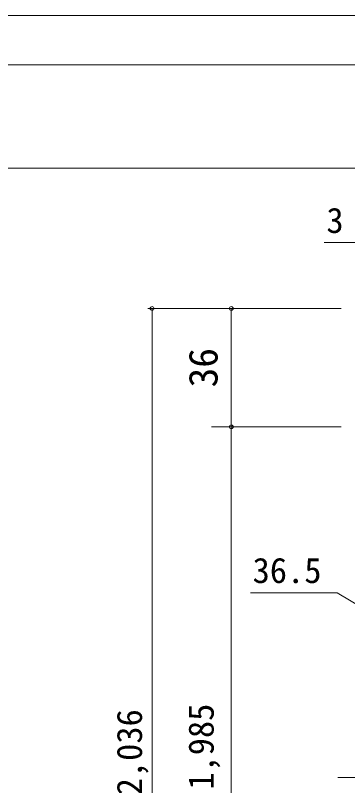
# Model space of a CAD drawing. Units: millimetres on the paper, enlarged 10 times, with parts at other scales. Extents: x -2000 to 2000, y -1385 to 1385.
# Drawn here: x -1428 to -1092, y 604 to 1385 of the extents above; entities that cross this region are included whole.
import ezdxf
from ezdxf.enums import TextEntityAlignment as Align

# ---------------------------------------------------------------- set-up
doc = ezdxf.new("R2010")
doc.units = ezdxf.units.MM
doc.header["$LTSCALE"] = 10
doc.header["$PDMODE"] = 32
doc.header["$PDSIZE"] = 4
doc.linetypes.add('DOUBLE_CHAIN2', pattern=[12.8, 9, -1, 0.6, -0.6, 0.6, -1])
for name, color, linetype, lineweight in [('1-0_H-SYM', 7, 'Continuous', 20), ('1-1_0', 7, 'Continuous', 20), ('2-0_18', 7, 'Continuous', 18)]:
    doc.layers.add(name, color=color, linetype=linetype, lineweight=lineweight)
doc.styles.add('ＭＳ ゴシック', font='')
doc.styles.get('ＭＳ ゴシック').set_extended_font_data('MS Gothic')

msp = doc.modelspace()

# ---------------------------------------------------------------- linework, layer by layer
at = {"layer": '1-0_H-SYM'}
for p, q in [((-1950, 1335), (380, 1335)), ((-1950, 1335), (380, 1335)), ((-1950, 1230), (380, 1230)), ((-1950, 1230), (380, 1230))]:
    msp.add_line(p, q, dxfattribs=at)
at = {"layer": '1-1_0'}
for p, q in [((-1950, 1335), (380, 1335)), ((-1950, 1230), (380, 1230))]:
    msp.add_line(p, q, dxfattribs=at)
msp.add_lwpolyline([(2000, -1385), (2000, 1385), (-2000, 1385), (-2000, -1385)], dxfattribs=at)
at = {"layer": '2-0_18', "color": 4, "lineweight": 9}
for p, q in [((-1098.44, 1087.75), (-1294.03, 1087.75)), ((-1289.86, 1087.75), (-1289.86, 103.93)), ((-1229.7, 1087.75), (-1098.44, 1087.75)), ((-1209.7, 1087.75), (-1209.7, 967.75)), ((-1229.7, 967.75), (-1098.44, 967.75)), ((-1209.7, 967.75), (-1209.7, 153.93)), ((-1102.42, 799.58), (-1190.14, 799.58)), ((-1014.28, 746.75), (-1102.42, 799.58))]:
    msp.add_line(p, q, dxfattribs=at)
at = {"layer": '2-0_18', "linetype": 'DOUBLE_CHAIN2', "lineweight": 20}
msp.add_line((-561.78, 612.27), (-1101.78, 612.27), dxfattribs=at)
at = {"layer": '2-0_18', "color": 4, "lineweight": 9}
msp.add_lwpolyline([(-1075.11, 1154.55), (-1085.11, 1154.55), (-1115.39, 1154.55)], dxfattribs=at)
at = {"layer": '2-0_18', "color": 4}
for p in [(-1289.86, 1087.75), (-1209.7, 1087.75), (-1209.7, 967.75)]:
    msp.add_point(p, dxfattribs=at)

# ---------------------------------------------------------------- texts
at = {"layer": '2-0_18', "style": 'ＭＳ ゴシック'}
for s, p in [('3', (-1113.3, 1156.64)), ('36.5', (-1188.06, 801.66))]:
    msp.add_text(s, height=25.66, dxfattribs=at).set_placement(p, align=Align.BOTTOM_LEFT)
for s, height, p in [('36', 29.33, (-1214.7, 1007.75)), ('枠外H:2,036', 25.66, (-1292.36, 489.18)), ('枠内IH:1,985', 25.66, (-1219.75, 477.39))]:
    msp.add_text(s, height=height, rotation=90, dxfattribs=at).set_placement(p, align=Align.BOTTOM_LEFT)

doc.saveas('drawing.dxf')
